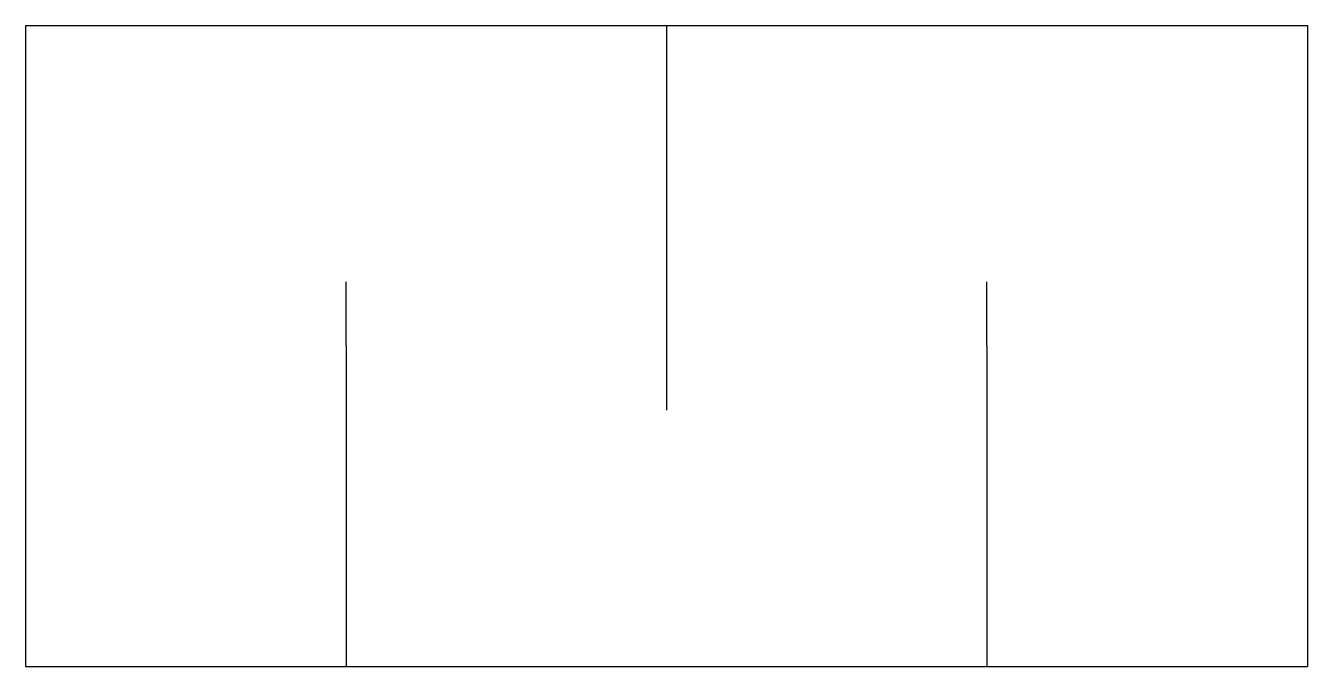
# Model space of a CAD drawing. Header units: millimetres. Extents: x -0.5 to 0.5, y -0.25 to 0.25.
import ezdxf

# ---------------------------------------------------------------- set-up
doc = ezdxf.new("R2010")
doc.units = ezdxf.units.MM

msp = doc.modelspace()

# ---------------------------------------------------------------- linework, layer by layer
at = {"color": 0}
for p, q in [((-0.5, 0.25), (0.5, 0.25)), ((-0.5, 0.25), (-0.5, -0.25)), ((0, 0.25), (0, 0)), ((0.5, 0.25), (0.5, -0.25)), ((-0.25, 0), (-0.25, -0.25)), ((0.25, 0), (0.25, -0.25)), ((-0.5, -0.25), (0.5, -0.25))]:
    msp.add_line(p, q, dxfattribs=at)
for p, q in [((-0.25, 0), (-0.25, 0.05)), ((0.25, 0), (0.25, 0.05)), ((0, 0), (0, -0.05))]:
    msp.add_line(p, q)

doc.saveas('drawing.dxf')
